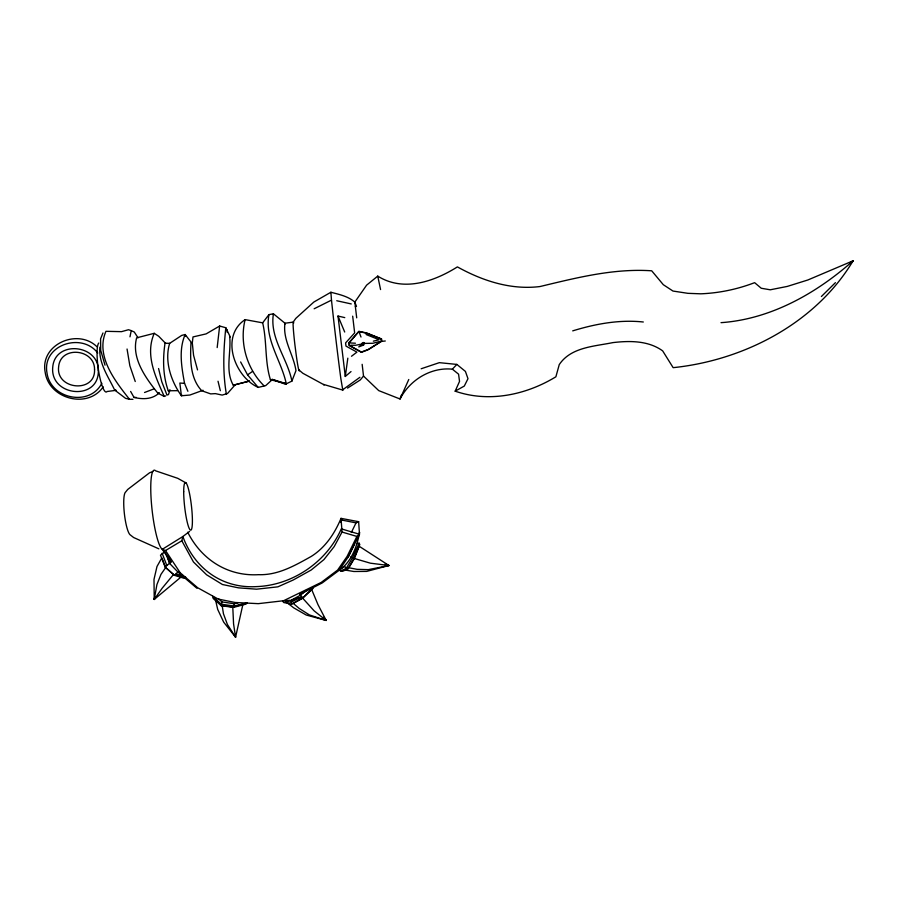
<?xml version="1.0" encoding="UTF-8"?>
<svg xmlns="http://www.w3.org/2000/svg" width="898" height="898" viewBox="0 0 898 898"><rect width="100%" height="100%" fill="white"/><g stroke="black" fill="none" stroke-linecap="round" stroke-linejoin="round"><path stroke-width="1.35" d="M221.301 605.791L213.185 598.472L212.736 596.362L221.312 604.231L234.232 605.993L247.13 602.951L245.996 604.096L233.772 607.34L221.301 605.791L221.873 601.885L218.82 599.011M284.913 324.234L284.969 323.224L273.419 313.795L268.917 314.648L262.654 322.842C267.099 341.532 264.652 361.4 270.421 379.697L286.271 383.715C281.343 360.457 264.472 339.579 268.917 314.648M363.611 344.349L362.41 343.912L358.762 346.92L363.578 345.045L363.499 343.418L362.231 342.913M273.419 313.795C269.434 338.355 287.461 358.156 291.895 381.111L285.441 384.232L272.464 379.439L270.421 379.697M306.712 590.042L300.516 595.172L291.132 600.223L291.794 604.107L302.592 598.248L313.099 588.336L312.695 587.124M190.982 342.868C190.163 359.133 189.871 378.137 201.747 390.742L210.704 393.908L215.363 393.616L222.165 395.086L227.508 393.504L235.265 384.692L249.521 381.055L233.278 385.197C225.039 370.896 231.235 352.835 229.731 336.997M217.181 347.571L219.64 326.019L225.813 327.748L230.281 336.997M351.028 371.57L345.292 376.464L347.829 358.156M225.813 327.748C223.512 349.648 222.592 372.322 226.363 394.076M129.974 336.829L131.243 330.61L128.493 329.723L121.522 331.654L105.953 331.317C95.255 355.743 114.877 380.875 129.503 399.307L132.96 399.329M217.316 601.065L215.385 599.292L217.686 609.383L223.692 622.157L235.579 637.198L242.684 605.364M154.838 596.788L154.232 599.449L181.452 576.673M302.963 591.984L299.674 594.487L322.247 582.914L339.006 570.398L348.345 556.794L359.481 534.265L358.65 521.693L341.027 518.359L342.048 532.043L334.191 546.601L323.931 559.589L311.191 570.017L293.186 580.018L277.852 586.843L256.559 589.189L238.509 587.853L222.435 584.508L206.607 574.799L193.463 561.991L181.823 540.776L182.855 536.521L189.613 531.414M262.654 322.842L245.12 319.621C239.317 342.913 246.894 368.955 264.023 385.781M339.006 570.398C351.197 562.361 357.123 546.467 359.604 532.379L358.482 534.826M169.969 389.766L168.465 394.615L166.949 395.019L161.752 381.639L158.576 368.517M191.869 343.103L185.134 334.539L181.733 335.392L169.666 343.35C164.166 361.052 171.103 381.291 181.396 395.771L189.927 395.03L203.027 390.26M165.647 343.418L158.744 336.29L154.254 333.315C144.847 354.721 155.5 376.801 164.244 396.433L165.726 395.872M233.772 607.34L234.198 603.782L237.914 602.906M401.428 395.053L400.037 398.993L378.743 390.619L363.522 376.071L362.152 364.319M345.539 569.399L348.839 567.749L354.429 558.511L359.144 546.242L388.969 565.516L366.665 571.397L353.857 571.498L344.439 569.938M291.895 381.111L295.958 370.638C293.579 354.654 282.522 339.814 284.969 323.224L293.141 322.135L295.79 318.408L313.873 302.02L330.891 292.254C339.219 294.443 348.177 296.284 354.833 302.11L356.484 306.375L355.384 306.689L356.697 317.836M102.967 332.99L100.576 338.86L100.722 350.4L105.021 365.16M359.11 543.167L352.566 557.703L346.213 568.4L340.353 571.016L342.565 571.353L347.941 568.861L353.913 558.477L359.817 544.558L359.11 543.167L357.157 543.604M177.49 390.675L168.285 390.765C162.864 375.835 162.706 358.796 165.019 343.204L169.666 343.35M355.384 306.689L354.833 302.11L366.597 285.171L377.744 276.113C403.325 292.22 433.902 281.658 457.396 266.897C482.585 280.872 510.872 290.133 539.934 286.552C576.595 277.774 613.66 268.233 651.701 270.803L663.296 284.688L672.984 291.053L687.935 293.332L700.766 293.814A183.967 171.866 -70.2 0 0 754.623 282.668L761.246 288.247L770.26 289.796L787.288 286.417L807.863 279.985L853.1 260.802C815.788 323.145 744.094 360.322 673.152 367.664L662.657 350.871C648.311 340.51 629.723 340.634 612.885 342.609C594.117 346.448 570.96 347.111 559.252 364.599L555.884 376.79C526.06 394.985 488.838 402.854 455.174 391.169L459.529 381.403L458.575 374.185L452.368 369.168C430.793 366.99 409.825 380.011 400.037 398.993L408.781 379.495M348.345 556.794L353.98 544.592M340.578 522.479L341.756 520.054L341.027 518.359C334.673 533.513 325.323 547.645 311.135 556.491C294.735 565.628 277.931 575.371 258.478 574.675C227.621 576.482 201.343 559.443 187.727 532.222M351.331 532.492L356.035 522.872L358.65 521.693M185.718 577.122L184.034 578.256L174.459 575.337L165.131 567.053L171.136 561.89L162.269 549.329L182.855 536.521C194.417 568.378 222.109 588.706 256.559 586.607C292.445 585.339 326.838 561.901 341.274 528.866L359.481 534.265L356.91 536.443L347.066 556.457L337.592 570.107L321.17 582.454L283.577 600.74L258.265 603.658L235.13 602.479L218.281 599.101L197.627 587.73L180.195 572.767L165.524 550.541L162.269 549.329A39.983 6.623 83.5 0 1 151.481 503.789A39.983 6.623 83.5 0 1 155.635 470.833L177.748 478.32L186.032 482.944M161.853 557.871L156.993 566.481L153.996 579.39L154.232 599.449L162.224 588.145L173.494 574.507L180.128 576.314M155.623 597.136L154.232 599.449L156.926 584.553L160.967 574.361L165.692 567.547L162.336 559.084M101.844 383.255C89.71 407.052 50.513 398.903 47.01 373.052C41.701 345.056 81.595 331.777 97.759 353.026M368.214 349.457L381.773 341.173L381.571 339.029L366.541 332.922L358.931 331.362L348.873 342.71L349.434 345.517L361.389 352.319L368.247 349.737L381.145 341.431L385.298 340.993M164.57 552.068L160.484 555.177L165.131 567.053M363.522 376.071L360.244 379.966L347.537 388.104M174.459 575.337L177.86 571.981L180.274 573.07M349.434 345.517L349.131 342.98L358.931 331.362M103.236 386.825C87.836 409.466 48.907 398.914 45.192 372.367C39.669 344.428 77.598 327.871 96.917 346.695M452.368 369.168L456.858 364.42L465.422 371.413L467.981 378.687L464.3 386.05L455.174 391.169M821.401 296.508L835.421 282.657M323.628 617.24L326.165 620.439L309.372 614.917L299.202 608.44L293.152 603.321L302.615 598.102L311.584 589.301L317.982 604.635L326.165 620.439L306.229 615.029L293.747 607.856L286.204 602.042M245.12 319.621C219.909 336.29 234.479 376.666 258.186 387.408L265.696 385.624L272.464 379.439L286.271 383.715L285.441 384.232M359.918 377.295L342.43 389.99L323.639 384.434L324.257 384.916L302.873 373.287L298.832 369.909M351.5 356.259L356.933 352.128L345.966 346.089L345.595 342.89L354.654 332.922L352.678 316.175M182.159 395.243L181.396 395.771L179.858 383.042L184.55 383.356L187.884 391.281M258.186 387.408L247.556 374.848L252.529 371.413M361.007 337.042L358.964 331.62L366.586 333.18L381.571 339.029M849.935 262.8L853.1 260.802C816.439 293.343 770.709 319.217 721.015 322.663M165.524 550.541L181.823 540.776M219.64 326.019L206.125 333.888L193.003 336.93L192.307 342.935L193.575 355.339L197.526 369.886M314.154 308.766L331.485 300.134L330.891 292.254M340.409 568.501L344.888 566.571L346.213 568.4L347.941 568.861M152.761 471.54L149.539 472.808L127.74 489.432L125.08 492.699A21.765 4.108 83.5 0 0 124.541 515.059A21.765 4.108 83.5 0 0 130.277 534.916L133.645 537.532L158.845 548.835M144.544 392.493L154.344 388.755L157.767 393.111L164.244 396.433M349.165 345.303L361.355 352.05L367.069 349.894M421.162 368.764L439.335 362.657L456.858 364.42M291.132 600.223L301.829 596.923L302.592 598.248M572.711 330.868C595.486 323.864 619.44 319.452 643.316 322M223.479 605.679L232.773 606.958L240.428 604.87M379.203 341.61L372.894 343.283L363.499 343.418M233.278 385.197L235.265 384.692M154.254 333.315L136.631 337.839C131.636 356.461 143.422 374.567 154.344 388.755M373.332 341.161L379.147 339.736L366.126 334.527M363.578 345.045L362.41 343.912L355.619 345.281L350.714 345.259M157.767 393.111L159.339 392.796C152.402 399.509 142.804 399.52 134.004 397.41L130.625 391.438M168.285 390.765L169.756 390.484M285.014 600.751L289.908 600.324M134.004 397.41L136.249 397.421M350.456 342.98L355.406 343.216M386.331 565.358L388.969 565.516L385.163 563.989M284.969 601.29L290.986 602.143L301.829 596.923L300.516 595.172M221.873 601.885L234.198 603.782M99.858 347.156C98.511 363.14 108.108 376.352 114.663 390.035L116.179 390.327L107.042 391.506A24.897 4.715 82.1 0 1 98.769 371.873A24.897 4.715 82.1 0 1 98.791 343.025M348.839 567.749L357.135 569.343L368.315 569.635L388.969 565.516L370.38 563.181L354.429 558.511M291.794 604.107L283.678 602.524L282.567 600.953M341.756 520.054L356.035 522.872M351.253 303.939L336.75 300.74M345.292 376.464L338.007 316.051L344.776 317.623M129.503 399.307L125.563 398.342L114.663 390.035M342.048 532.043L356.91 536.443M176.154 573.934L183.327 576.325M350.792 556.917L353.913 558.477M131.243 330.61L134.285 332.036L138.023 337.794M323.954 618.991L326.165 620.439L314.12 610.842L302.615 598.102M179.095 573.16L196.965 588.291M165.692 567.547L173.494 574.507M165.311 552.438L169.744 563.551L177.86 571.981M342.845 390.462L340.847 378.597A56.406 0.898 83.2 0 1 333.203 315.883L331.485 300.134M232.773 606.958L233.57 623.93L235.579 637.198L227.396 624.447L223.445 613.749L222.143 605.488M167.881 555.896L171.136 561.89M240.619 361.95L247.556 374.848M338.007 316.051L344.697 332.013M234.569 634.628L235.579 637.198M162.123 553.224L166.837 565.538M135.25 381.515L129.84 365.711L127.056 349.019M185.751 336.424L185.134 334.539C178.466 350.074 181.665 367.327 184.55 383.356M166.972 555.11L169.744 563.551M218.023 381.235L220.336 390.697M377.744 276.113L380.572 289.56M226.97 329.701L227.273 332.462M362.41 343.912L362.455 344.922M381.089 339.354L381.145 341.431M299.393 370.257A24.65 1.156 83.1 0 1 296.351 356.001L294.937 345.056A24.65 1.156 83.1 0 1 293.758 322.932M98.32 370.189C99.521 401.428 49.805 396.669 52.735 367.159C54.89 340.061 98.376 344.181 98.32 370.189M94.537 369.314C95.884 393.47 55.732 389.979 58.628 366.833C60.357 345.449 94.672 348.772 94.537 369.314M364.364 342.789L363.275 342.497L364.487 343.665L364.364 342.789M183.697 491.734A23.943 3.424 83.5 0 0 190.208 529.932A23.943 3.424 83.5 0 0 190.253 497.458A23.943 3.424 83.5 0 0 183.697 491.734"/></g></svg>
